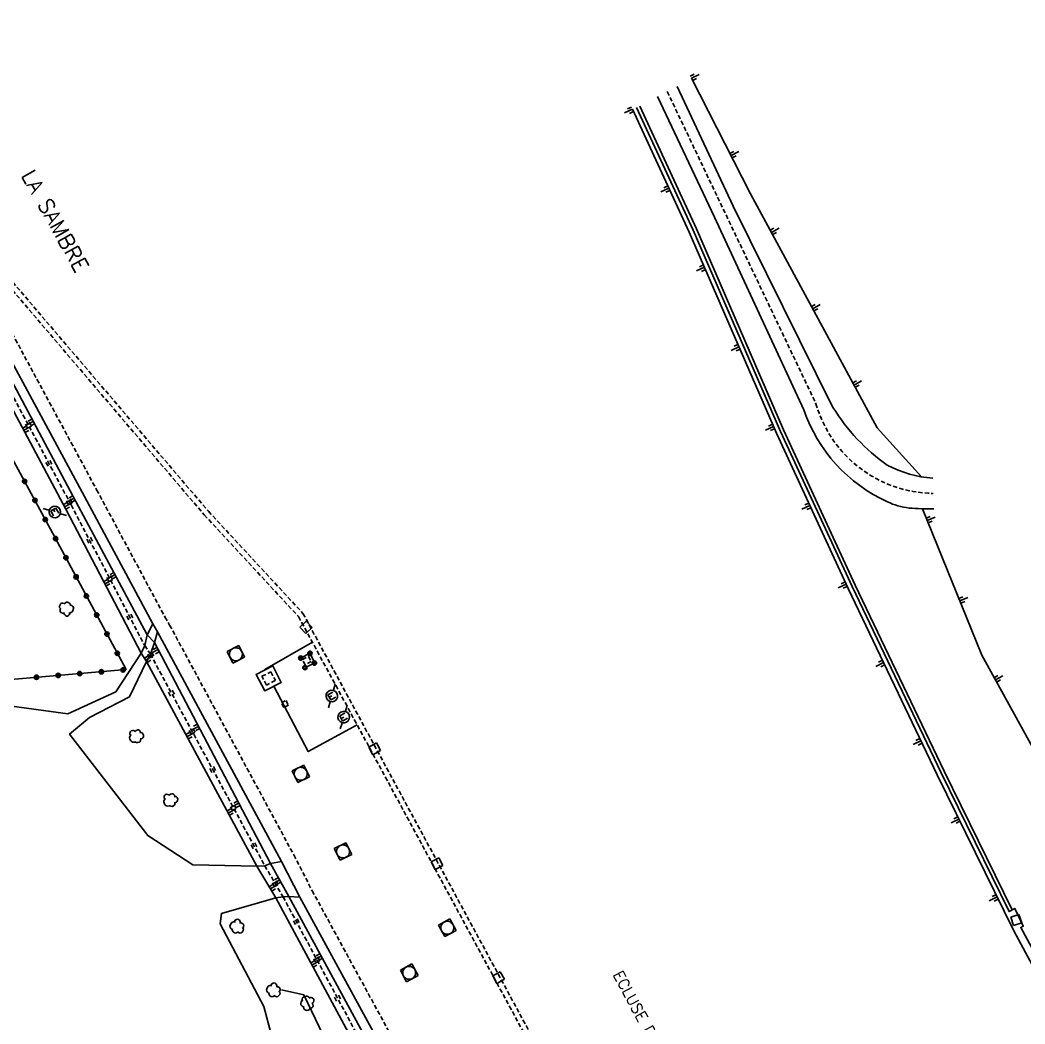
# Model space of a CAD drawing. Header units: millimetres. Extents: x 163000 to 164000, y 123999 to 125000.
# Drawn here: x 163505.5 to 163621.3, y 124129.2 to 124244.9 of the extents above; entities that cross this region are included whole.
import ezdxf
from ezdxf.enums import TextEntityAlignment as Align

# ---------------------------------------------------------------- set-up
doc = ezdxf.new("R2010")
doc.units = ezdxf.units.MM
doc.linetypes.add('DASHED', pattern=[0.75, 0.5, -0.25])
doc.layers.get('0').update_dxf_attribs({"linetype": 'CONTINUOUS'})
for name, color, linetype in [('W0001', 6, 'DASHED'), ('W0008', 7, 'CONTINUOUS'), ('W0112', 1, 'DASHED'), ('W0211', 2, 'CONTINUOUS'), ('W0220', 5, 'DASHED'), ('W0300', 7, 'CONTINUOUS'), ('W0302', 3, 'CONTINUOUS'), ('W0322', 7, 'CONTINUOUS'), ('W0334', 7, 'CONTINUOUS'), ('W0420', 7, 'CONTINUOUS'), ('W0471', 7, 'CONTINUOUS'), ('W0500', 5, 'DASHED'), ('W0984', 7, 'CONTINUOUS')]:
    doc.layers.add(name, color=color, linetype=linetype)
doc.styles.get("Standard").update_dxf_attribs({"font": 'romans.shx', "width": 0.85})

# ---------------------------------------------------------------- blocks, each defined once
blk = doc.blocks.new('T300')
for p, q in [((-0.8, 0.51), (-0.86, 0.34)), ((-0.86, 0.34), (-0.86, 0.17)), ((-0.86, 0.17), (-0.74, 0.06)), ((-0.69, 0.63), (-0.8, 0.51)), ((-0.8, -0.06), (-0.74, 0.06)), ((-0.74, 0.06), (-0.69, 0.11)), ((-0.57, 0.69), (-0.69, 0.63)), ((-0.46, 0.69), (-0.57, 0.69)), ((-0.29, 0.63), (-0.46, 0.69)), ((-0.29, 0.63), (-0.17, 0.74)), ((-0.23, 0.57), (-0.29, 0.63)), ((-0.17, 0.74), (-0.06, 0.8)), ((-0.06, 0.8), (0.06, 0.8)), ((0.06, 0.8), (0.23, 0.74)), ((0.23, 0.74), (0.34, 0.63)), ((0.34, 0.63), (0.4, 0.51)), ((0.46, 0.46), (0.34, 0.46)), ((0.4, 0.51), (0.4, 0.46)), ((0.57, 0.4), (0.46, 0.46)), ((0.57, 0.4), (0.69, 0.29)), ((0.69, 0.29), (0.74, 0.17)), ((0.74, 0.06), (0.69, -0.17)), ((0.74, 0.17), (0.74, 0.06)), ((-0.8, -0.17), (-0.8, -0.06)), ((-0.8, -0.23), (-0.8, -0.17)), ((-0.74, -0.34), (-0.8, -0.23)), ((-0.69, -0.4), (-0.74, -0.34)), ((-0.51, -0.46), (-0.69, -0.4)), ((-0.4, -0.46), (-0.51, -0.46)), ((-0.4, -0.46), (-0.34, -0.46)), ((-0.34, -0.46), (-0.34, -0.4)), ((-0.34, -0.51), (-0.34, -0.46)), ((-0.29, -0.63), (-0.34, -0.51)), ((-0.17, -0.74), (-0.29, -0.63)), ((-0.06, -0.8), (-0.17, -0.74)), ((0.06, -0.8), (-0.06, -0.8)), ((0.17, -0.74), (0.06, -0.8)), ((0.23, -0.69), (0.17, -0.74)), ((0.29, -0.46), (0.23, -0.46)), ((0.29, -0.63), (0.23, -0.69)), ((0.46, -0.4), (0.29, -0.46)), ((0.34, -0.51), (0.29, -0.63)), ((0.34, -0.51), (0.34, -0.46)), ((0.57, -0.34), (0.46, -0.4)), ((0.63, -0.29), (0.57, -0.34)), ((0.69, -0.17), (0.63, -0.29))]:
    blk.add_line(p, q)
blk = doc.blocks.new('T471')
for p, q in [((-0.333334, 0.333334), (-0.333334, -0.333334)), ((-0.333334, 0.333334), (0.333334, 0.333334)), ((-0.333334, 0), (0, 0)), ((0.500001, 0.500001), (1.000002, 1.000002)), ((-0.500001, -0.500001), (-1.000002, -1.000002)), ((-0.333334, -0.333334), (0.333334, -0.333334))]:
    blk.add_line(p, q)
blk.add_ellipse((0, 0), major_axis=(0.471405, 0.471405), ratio=1, start_param=5.4977871438, end_param=11.780972451)
blk = doc.blocks.new('T420')
for p, q in [((0.75, 0.75), (-0.75, 0.75)), ((-0.75, 0.75), (-0.75, -0.75)), ((0.75, 0.75), (0.75, -0.75)), ((0.75, -0.75), (-0.75, -0.75))]:
    blk.add_line(p, q)
blk.add_ellipse((0, 0), major_axis=(-0.53, 0.53), ratio=1, start_param=3.926991, end_param=10.210176)
blk = doc.blocks.new('t112o')
at = {"color": 0, "linetype": 'Continuous'}
for p, q in [((-0.5, 0.5), (0.5, 0.5)), ((-0.5, -0.5), (-0.5, 0.5)), ((0.5, 0.5), (0.5, -0.5)), ((0.5, -0.5), (-0.5, -0.5))]:
    blk.add_line(p, q, dxfattribs=at)
blk = doc.blocks.new('t211o')
at = {"color": 0, "linetype": 'Continuous'}
for p, q in [((-0.29, 0.5), (-0.29, 0)), ((0, 1), (0, 0)), ((0.29, 0.5), (0.29, 0))]:
    blk.add_line(p, q, dxfattribs=at)
blk = doc.blocks.new('t220o')
at = {"color": 0, "linetype": 'Continuous'}
for p, q in [((-0.25, 0.25), (0.25, 0.25)), ((-0.25, -0.25), (0.25, -0.25))]:
    blk.add_line(p, q, dxfattribs=at)
blk = doc.blocks.new('t322o')
at = {"color": 0, "linetype": 'Continuous'}
for radius in [0.25, 0.15]:
    blk.add_circle((0, 0), radius, dxfattribs=at)

msp = doc.modelspace()

# ---------------------------------------------------------------- linework, layer by layer
at = {"layer": 'W0001'}
msp.add_lwpolyline([(163485.83, 124243.77), (163499.62, 124217.99), (163514.34, 124190.75), (163522.21, 124176.1), (163522.75, 124175.16), (163537.06, 124148.68), (163539.17, 124144.56), (163560.04, 124106.3), (163579.39, 124070.46), (163596.19, 124039.39), (163600.55, 124031.54), (163617.03, 124001.15), (163617.65, 124000)], dxfattribs=at)
msp.add_lwpolyline([(163580.08, 124236.63), (163597.22, 124200.67, 0.331238), (163610.74, 124190.33)], format="xyb", dxfattribs=at)
at = {"layer": 'W0008'}
for points in [[(163484.42, 124243.01), (163498.21, 124217.24), (163512.93, 124189.99), (163520.81, 124175.32), (163521.36, 124174.38), (163535.64, 124147.94), (163537.75, 124143.81), (163558.63, 124105.54), (163577.98, 124069.69), (163594.78, 124038.62), (163599.15, 124030.77), (163615.62, 124000.39), (163615.83, 124000)], [(163498.7, 124168.4), (163503.47, 124165.97), (163511.03, 124164.92), (163516.55, 124167.46), (163519.48, 124171.94), (163519.88, 124172.82), (163520.17, 124174.03), (163520.81, 124175.32)], [(163521.36, 124174.38), (163520.99, 124173.16), (163520.53, 124171.82), (163520.1, 124170.98), (163518.11, 124166.89), (163513.5, 124164.52), (163511.22, 124162.61), (163520.23, 124150.92), (163525.43, 124147.53), (163532.81, 124147.39), (163533.71, 124147.44), (163534.39, 124147.71), (163535.64, 124147.94)], [(163537.75, 124143.81), (163536.48, 124143.91), (163535.82, 124143.86), (163534.97, 124143.75), (163528.71, 124141.95), (163528.59, 124140.75), (163533.61, 124131.24), (163537.92, 124115.03), (163550.5, 124100.27), (163557.88, 124089.48), (163561.4, 124089.59), (163565.48, 124081.44), (163561.87, 124075.89)]]:
    msp.add_lwpolyline(points, dxfattribs=at)
for points in [[(163581.22, 124237.21), (163587.67, 124223.42), (163599.18, 124200.24, 0.102095), (163605.44, 124193.59, 0.106794), (163610.68, 124192.09)], [(163578.95, 124236.05), (163585.51, 124222.16), (163595.81, 124199.97, 0.204583), (163605.45, 124189.36, 0.07457), (163607.94, 124188.64, 0.028918), (163610.79, 124188.57)]]:
    msp.add_lwpolyline(points, format="xyb", dxfattribs=at)
at = {"layer": 'W0112'}
for points in [[(163487.34, 124244.57), (163502.2, 124216.61), (163526.74, 124187.86), (163537.6, 124176.14), (163599.49, 124061.83), (163615.25, 124007.73), (163619.44, 124000)], [(163487.89, 124244.86), (163502.72, 124216.96), (163527.21, 124188.28), (163538.11, 124176.51), (163600.07, 124062.07), (163615.83, 124007.97), (163620.15, 124000)]]:
    msp.add_lwpolyline(points, dxfattribs=at)
for points in [[(163539.06, 124170.97), (163538.36, 124170.58), (163538.05, 124171.18), (163538.76, 124171.55)], [(163534.93, 124168.8), (163533.92, 124168.24), (163533.39, 124169.26), (163534.41, 124169.77)], [(163536.16, 124166.47), (163536.43, 124165.93), (163535.9, 124165.65), (163535.63, 124166.2)]]:
    msp.add_lwpolyline(points, close=True, dxfattribs=at)
at = {"layer": 'W0211'}
for points in [[(163483.25, 124242.39), (163497.26, 124216.93), (163511.96, 124189.39), (163520.17, 124174.03), (163520.99, 124173.16), (163534.39, 124147.71), (163536.48, 124143.91), (163557.62, 124104.98), (163577.14, 124069.22), (163593.82, 124037.97), (163596.98, 124032.48), (163596.97, 124031.21)], [(163481.83, 124241.64), (163495.96, 124216.29), (163510.8, 124188.51), (163519.48, 124171.94), (163520.1, 124170.98), (163532.81, 124147.39), (163534.97, 124143.75), (163556.29, 124104.16), (163575.84, 124068.28), (163592.57, 124037.32), (163595.69, 124032.11), (163596.97, 124031.21)], [(163582.87, 124238.15), (163589.68, 124224.84), (163604.27, 124197.88), (163609.36, 124192.24)], [(163576.08, 124234.58), (163582.61, 124220.43), (163592.66, 124197.28), (163600.92, 124179.38), (163611.17, 124157.92), (163620, 124139.93), (163623.19, 124134.01), (163624.2, 124132.29), (163624.35, 124132.02), (163624.95, 124132.35)], [(163576.91, 124234.96), (163583.44, 124220.8), (163593.49, 124197.65), (163601.75, 124179.77), (163611.99, 124158.32), (163619.82, 124142.36)], [(163609.48, 124188.56), (163616.33, 124171.7), (163625.07, 124155.78), (163635.03, 124140.54), (163636.92, 124135.8), (163640.95, 124132.54)]]:
    msp.add_lwpolyline(points, dxfattribs=at)
at = {"layer": 'W0220'}
msp.add_lwpolyline([(163482.65, 124242.07), (163496.65, 124216.56), (163511.41, 124189), (163519.88, 124172.82), (163520.53, 124171.82), (163533.71, 124147.44), (163535.82, 124143.86), (163556.95, 124104.56), (163576.48, 124068.74), (163593.3, 124037.67), (163596.32, 124032.26)], dxfattribs=at)
at = {"layer": 'W0302'}
msp.add_lwpolyline([(163543.72, 124117.95), (163544, 124120.45), (163538.23, 124132.56), (163535.64, 124133.13)], dxfattribs=at)
at = {"layer": 'W0322'}
for points in [[(163479.81, 124240.56), (163493.55, 124214.7), (163509.02, 124186.22), (163517.73, 124170.03), (163498.7, 124168.4)], [(163537.85, 124171.36), (163538.92, 124171.92), (163539.48, 124170.81), (163538.39, 124170.29)]]:
    msp.add_lwpolyline(points, dxfattribs=at)
at = {"layer": 'W0334'}
for points in [[(163576.54, 124234.79), (163583.07, 124220.64), (163593.12, 124197.48), (163601.38, 124179.6), (163611.63, 124158.14), (163619.46, 124142.16), (163620.14, 124142.53), (163621.1, 124140.47), (163620.81, 124140.34), (163623.99, 124134.45), (163624, 124134.42)], [(163539.2, 124173.2), (163533.73, 124170.05), (163533.75, 124170)], [(163534.75, 124168.11), (163538.72, 124160.58), (163544.35, 124163.68)]]:
    msp.add_lwpolyline(points, dxfattribs=at)
msp.add_lwpolyline([(163534.63, 124170.46), (163532.72, 124169.48), (163533.73, 124167.58), (163535.61, 124168.56)], close=True, dxfattribs=at)

# ---------------------------------------------------------------- block references
at = {"layer": 'W0112'}
for p, rotation in [((163538.47, 124174.9), 312.8253228740716), ((163546.37, 124160.9), 28.85945968919783), ((163553.56, 124147.68), 28.85945968919783), ((163620.29, 124141.19), 198.758650347515), ((163560.65, 124134.55), 28.85945968919783)]:
    msp.add_blockref('t112o', p, dxfattribs=dict(at, rotation=rotation))
at = {"layer": 'W0211'}
for p, rotation in [((163582.87, 124238.15), 297.079593141973), ((163576.08, 124234.58), 114.756394891565), ((163587.43, 124229.25), 297.079593141973), ((163580.27, 124225.5), 114.756394891565), ((163592.08, 124220.4), 298.423585717909), ((163584.37, 124216.38), 113.460434554177), ((163596.84, 124211.61), 298.423585717909), ((163588.35, 124207.21), 113.460434554177), ((163601.6, 124202.81), 298.423585717909), ((163505.94, 124197.6), 298.1203857842199), ((163507.03, 124198.62), 118.089820549347), ((163592.33, 124198.03), 113.460434554177), ((163510.65, 124188.78), 298.1203857842199), ((163511.74, 124189.79), 118.089820549347), ((163596.51, 124188.95), 114.792151041371), ((163610.03, 124187.22), 292.105774434096), ((163516.46, 124180.98), 118.1482669879659), ((163515.3, 124179.93), 297.6481459217778), ((163600.7, 124179.87), 114.792151041371), ((163613.79, 124177.95), 292.105774434096), ((163520.01, 124171.11), 302.6753263082187), ((163521.42, 124172.34), 117.765148927731), ((163605, 124170.84), 115.531106190615), ((163617.89, 124168.85), 298.767448640544), ((163526.08, 124163.49), 117.765148927731), ((163524.76, 124162.32), 298.3163889712647), ((163609.31, 124161.82), 115.531106190615), ((163530.74, 124154.64), 117.765148927731), ((163529.51, 124153.51), 298.3163889712647), ((163613.68, 124152.82), 116.124583725622), ((163534.36, 124144.77), 300.755641739438), ((163535.43, 124145.81), 118.724056784501), ((163618.08, 124143.84), 116.124583725622), ((163540.21, 124137.03), 118.512820737345), ((163539.15, 124135.99), 298.2950414041138)]:
    msp.add_blockref('t211o', p, dxfattribs=dict(at, rotation=rotation))
at = {"layer": 'W0220'}
for p, rotation in [((163506.48, 124198.2), 298.1599260683626), ((163508.84, 124193.79), 298.1599260683626), ((163511.2, 124189.38), 298.1599260683626), ((163513.53, 124184.95), 297.6524705642936), ((163515.85, 124180.52), 297.6524705642936), ((163518.17, 124176.1), 297.6524705642936), ((163520.58, 124171.72), 298.4021320804463), ((163522.96, 124167.32), 298.4021320804463), ((163525.34, 124162.92), 298.4021320804463), ((163527.71, 124158.52), 298.4021320804463), ((163530.09, 124154.13), 298.4021320804463), ((163532.47, 124149.73), 298.4021320804463), ((163534.93, 124145.37), 300.4840214092945), ((163537.35, 124141), 298.264124336378), ((163539.72, 124136.6), 298.264124336378), ((163542.09, 124132.19), 298.264124336378)]:
    msp.add_blockref('t220o', p, dxfattribs=dict(at, rotation=rotation))
at = {"layer": 'W0300'}
msp.add_blockref('T300', (163510.92, 124177), dxfattribs=at)
for p, rotation in [((163518.8, 124162.34), 220.013895025823), ((163522.74, 124154.99), 220.013895025823), ((163530.46, 124140.48), 167.5580712824329), ((163534.67, 124133.14), 167.5580712824329), ((163538.63, 124131.72), 115.4972326957339)]:
    msp.add_blockref('T300', p, dxfattribs=dict(at, rotation=rotation))
at = {"layer": 'W0322'}
for p, rotation in [((163506.04, 124191.72), 298.5165932106818), ((163507.23, 124189.52), 298.5165932106818), ((163508.42, 124187.32), 298.5165932106818), ((163509.61, 124185.13), 298.2754828667823), ((163510.8, 124182.92), 298.2754828667823), ((163511.98, 124180.72), 298.2754828667823), ((163513.16, 124178.52), 298.2754828667823), ((163514.35, 124176.32), 298.2754828667823), ((163515.53, 124174.12), 298.2754828667823), ((163516.72, 124171.92), 298.2754828667823), ((163537.85, 124171.36), 27.88798710446963), ((163538.92, 124171.92), 27.88798710446963), ((163538.34, 124170.27), 205.594806124987), ((163539.43, 124170.79), 205.594806124987), ((163507.41, 124169.15), 184.882123367886), ((163509.91, 124169.36), 184.882123367886), ((163512.4, 124169.57), 184.882123367886), ((163514.89, 124169.78), 184.882123367886), ((163517.38, 124170), 184.882123367886)]:
    msp.add_blockref('t322o', p, dxfattribs=dict(at, rotation=rotation))
at = {"layer": 'W0420'}
for p, rotation in [((163530.38, 124171.8), 296.5838717475709), ((163537.86, 124158.03), 296.5838717475709), ((163542.73, 124149.08), 296.5838717475709), ((163554.74, 124140.29), 28.85945968919783), ((163550.35, 124135.1), 28.85945968919783)]:
    msp.add_blockref('T420', p, dxfattribs=dict(at, rotation=rotation))
at = {"layer": 'W0471'}
for p, rotation in [((163509.52, 124188.19), 298.12038578422), ((163541.44, 124167), 28.85945968919783), ((163542.81, 124164.56), 28.85945968919783)]:
    msp.add_blockref('T471', p, dxfattribs=dict(at, rotation=rotation))

# ---------------------------------------------------------------- texts
at = {"layer": 'W0500'}
msp.add_text('LA SAMBRE', height=1.75, rotation=299.3324, dxfattribs=at).set_placement((163509.56, 124221.73), align=Align.MIDDLE)
at = {"layer": 'W0984'}
msp.add_text('ECLUSE DE ROSELIES', height=1.25, rotation=298.4041, dxfattribs=at).set_placement((163578.62, 124127.28), align=Align.MIDDLE)

doc.saveas('drawing.dxf')
